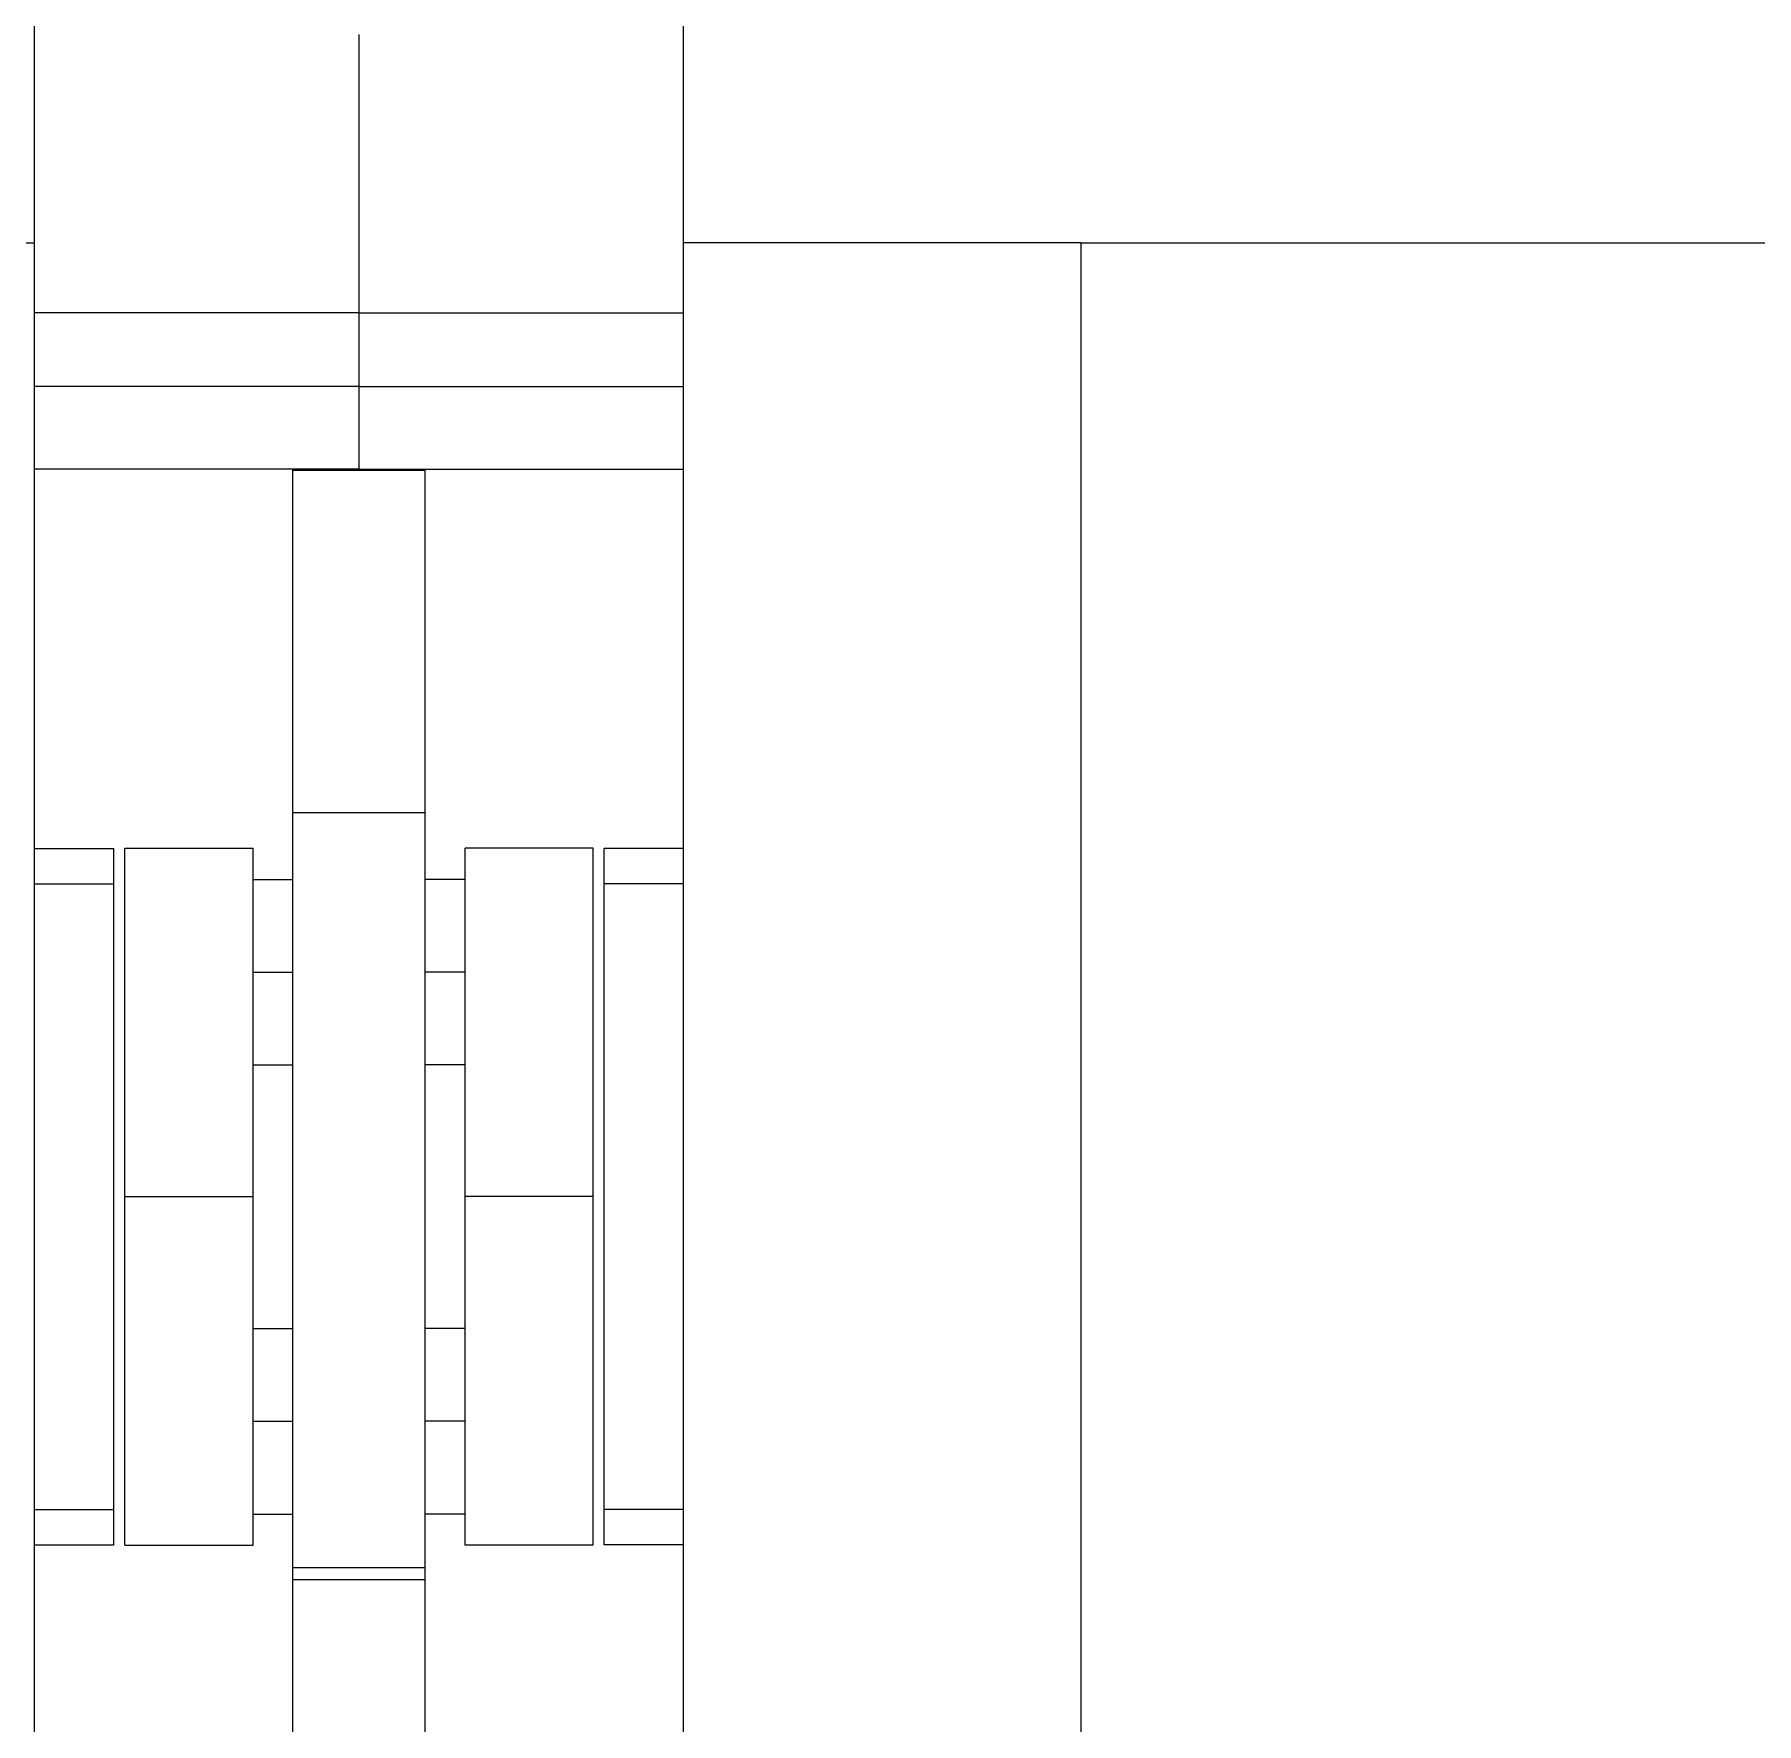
# Model space of a CAD drawing. Header units: millimetres. Extents: x -46169 to 237885, y -84465 to 18123.
# Drawn here: x 229165.9 to 229295.9, y -80615.1 to -80487.6 of the extents above; entities that cross this region are included whole.
import ezdxf

# ---------------------------------------------------------------- set-up
doc = ezdxf.new("R2010")
doc.units = ezdxf.units.MM
doc.header["$MEASUREMENT"] = 0
doc.linetypes.add('Wipeout_Contour', pattern=[1000, 0, -1000])
doc.layers.add('New_A-20-M_Floor_Slab', color=7, linetype='Continuous')
doc.layers.add('New_A-35-M_FFE_Fixed', color=7, linetype='Continuous')
doc.layers.add('New_A-35-M_FFE_Fixed_Pen_No__1', color=7, linetype='Continuous', lineweight=13)

# ---------------------------------------------------------------- blocks, each defined once
blk = doc.blocks.new('Section Elem_269_4', base_point=(208268.76, -84332.61))
at = {"color": 254, "linetype": 'Wipeout_Contour', "lineweight": 0, "ltscale": 3886846.06608522}
blk.add_wipeout([(229171.94, -80601.62), (229165.94, -80601.62), (229165.94, -80615.11), (229185.44, -80615.11), (229185.44, -80599.29), (229182.44, -80599.29), (229182.44, -80601.65), (229172.75, -80601.65), (229172.75, -80549.01), (229182.44, -80549.01), (229182.44, -80551.38), (229185.44, -80551.38), (229185.44, -80520.4), (229165.94, -80520.4), (229165.94, -80549.04), (229171.94, -80549.04)], dxfattribs=at).dxf.layer = 'New_A-20-M_Floor_Slab'
at = {"color": 254, "linetype": 'Wipeout_Contour', "lineweight": 0, "ltscale": 3887266.958181473}
blk.add_wipeout([(229195.44, -80551.38), (229198.44, -80551.38), (229198.44, -80549.01), (229208.12, -80549.01), (229208.12, -80601.65), (229198.44, -80601.65), (229198.44, -80599.29), (229195.44, -80599.29), (229195.44, -80615.11), (229214.94, -80615.11), (229214.94, -80601.62), (229208.94, -80601.62), (229208.94, -80549.04), (229214.94, -80549.04), (229214.94, -80520.4), (229195.44, -80520.4)], dxfattribs=at).dxf.layer = 'New_A-20-M_Floor_Slab'
at = {"color": 254, "linetype": 'Wipeout_Contour', "lineweight": 0, "ltscale": 971742.026174}
blk.add_wipeout([(229182.44, -80585.29), (229185.44, -80585.29), (229185.44, -80565.38), (229182.44, -80565.38)], dxfattribs=at).dxf.layer = 'New_A-20-M_Floor_Slab'
at = {"color": 254, "linetype": 'Wipeout_Contour', "lineweight": 0, "ltscale": 971791.082559}
blk.add_wipeout([(229195.44, -80585.29), (229198.44, -80585.29), (229198.44, -80565.38), (229195.44, -80565.38)], dxfattribs=at).dxf.layer = 'New_A-20-M_Floor_Slab'
blk = doc.blocks.new('Section Elem_276_4', base_point=(208268.76, -84332.61))
at = {"color": 254, "linetype": 'Wipeout_Contour', "lineweight": 0, "ltscale": 1214617.013676394}
blk.add_wipeout([(229190.44, -80520.4), (229185.44, -80520.4), (229185.44, -80520.48), (229195.44, -80520.48), (229195.44, -80520.4)], dxfattribs=at).dxf.layer = 'New_A-35-M_FFE_Fixed'
at = {"color": 254, "linetype": 'Wipeout_Contour', "lineweight": 0, "ltscale": 971720.401064}
blk.add_wipeout([(229195.44, -80542.11), (229195.44, -80538.96), (229185.44, -80538.96), (229185.44, -80542.11)], dxfattribs=at).dxf.layer = 'New_A-35-M_FFE_Fixed'
at = {"color": 254, "linetype": 'Wipeout_Contour', "lineweight": 0, "ltscale": 971729.465035}
blk.add_wipeout([(229185.44, -80546.55), (229185.44, -80548.19), (229195.44, -80548.19), (229195.44, -80546.55)], dxfattribs=at).dxf.layer = 'New_A-35-M_FFE_Fixed'
at = {"color": 254, "linetype": 'Wipeout_Contour', "lineweight": 0, "ltscale": 971650.890305}
blk.add_wipeout([(229165.94, -80549.56), (229171.94, -80549.56), (229171.94, -80549.04), (229165.94, -80549.04)], dxfattribs=at).dxf.layer = 'New_A-35-M_FFE_Fixed'
at = {"color": 254, "linetype": 'Wipeout_Contour', "lineweight": 0, "ltscale": 971711.960906}
blk.add_wipeout([(229182.44, -80553.43), (229185.44, -80553.43), (229185.44, -80551.91), (229182.44, -80551.91)], dxfattribs=at).dxf.layer = 'New_A-35-M_FFE_Fixed'
at = {"color": 254, "linetype": 'Wipeout_Contour', "lineweight": 0, "ltscale": 971717.756015}
blk.add_wipeout([(229182.44, -80555.7), (229182.44, -80558.38), (229185.44, -80558.38), (229185.44, -80555.7)], dxfattribs=at).dxf.layer = 'New_A-35-M_FFE_Fixed'
at = {"color": 254, "linetype": 'Wipeout_Contour', "lineweight": 0, "ltscale": 971727.104818}
blk.add_wipeout([(229182.44, -80563.33), (229182.44, -80564.84), (229185.44, -80564.84), (229185.44, -80563.33)], dxfattribs=at).dxf.layer = 'New_A-35-M_FFE_Fixed'
at = {"color": 254, "linetype": 'Wipeout_Contour', "lineweight": 0, "ltscale": 971759.461461}
blk.add_wipeout([(229182.44, -80589.61), (229185.44, -80589.61), (229185.44, -80587.34), (229182.44, -80587.34)], dxfattribs=at).dxf.layer = 'New_A-35-M_FFE_Fixed'
at = {"color": 254, "linetype": 'Wipeout_Contour', "lineweight": 0, "ltscale": 971769.584092}
blk.add_wipeout([(229182.44, -80594.97), (229182.44, -80597.24), (229185.44, -80597.24), (229185.44, -80594.97)], dxfattribs=at).dxf.layer = 'New_A-35-M_FFE_Fixed'
at = {"color": 254, "linetype": 'Wipeout_Contour', "lineweight": 0, "ltscale": 971719.964067}
blk.add_wipeout([(229171.94, -80601.11), (229165.94, -80601.11), (229165.94, -80601.62), (229171.94, -80601.62)], dxfattribs=at).dxf.layer = 'New_A-35-M_FFE_Fixed'
at = {"color": 254, "linetype": 'Wipeout_Contour', "lineweight": 0, "ltscale": 971804.298112}
blk.add_wipeout([(229195.44, -80604.23), (229195.44, -80603.32), (229185.44, -80603.32), (229185.44, -80604.23)], dxfattribs=at).dxf.layer = 'New_A-35-M_FFE_Fixed'
at = {"color": 254, "linetype": 'Wipeout_Contour', "lineweight": 0, "ltscale": 971809.489205}
blk.add_wipeout([(229185.44, -80607.43), (229185.44, -80607.94), (229195.44, -80607.94), (229195.44, -80607.43)], dxfattribs=at).dxf.layer = 'New_A-35-M_FFE_Fixed'
at = {"color": 254, "linetype": 'Wipeout_Contour', "lineweight": 0, "ltscale": 971818.248761}
blk.add_wipeout([(229185.44, -80614.96), (229195.44, -80614.96), (229195.44, -80613.61), (229185.44, -80613.61)], dxfattribs=at).dxf.layer = 'New_A-35-M_FFE_Fixed'
at = {"color": 254, "linetype": 'Wipeout_Contour', "lineweight": 0, "ltscale": 971723.678676}
blk.add_wipeout([(229195.44, -80543.91), (229195.44, -80542.11), (229185.44, -80542.11), (229185.44, -80543.91)], dxfattribs=at).dxf.layer = 'New_A-35-M_FFE_Fixed'
at = {"color": 254, "linetype": 'Wipeout_Contour', "lineweight": 0, "ltscale": 971710.60122}
blk.add_wipeout([(229182.44, -80551.91), (229185.44, -80551.91), (229185.44, -80551.38), (229182.44, -80551.38)], dxfattribs=at).dxf.layer = 'New_A-35-M_FFE_Fixed'
at = {"color": 254, "linetype": 'Wipeout_Contour', "lineweight": 0, "ltscale": 1214643.535145881}
blk.add_wipeout([(229182.44, -80555.7), (229185.44, -80555.7), (229185.44, -80553.51), (229185.44, -80553.43), (229182.44, -80553.43)], dxfattribs=at).dxf.layer = 'New_A-35-M_FFE_Fixed'
at = {"color": 254, "linetype": 'Wipeout_Contour', "lineweight": 0, "ltscale": 1214656.418162708}
blk.add_wipeout([(229182.44, -80563.33), (229185.44, -80563.33), (229185.44, -80561.63), (229185.44, -80561.05), (229182.44, -80561.05)], dxfattribs=at).dxf.layer = 'New_A-35-M_FFE_Fixed'
at = {"color": 254, "linetype": 'Wipeout_Contour', "lineweight": 0, "ltscale": 971728.464681}
blk.add_wipeout([(229182.44, -80564.84), (229182.44, -80565.38), (229185.44, -80565.38), (229185.44, -80564.84)], dxfattribs=at).dxf.layer = 'New_A-35-M_FFE_Fixed'
at = {"color": 254, "linetype": 'Wipeout_Contour', "lineweight": 0, "ltscale": 971756.948108}
blk.add_wipeout([(229182.44, -80587.34), (229185.44, -80587.34), (229185.44, -80585.82), (229182.44, -80585.82)], dxfattribs=at).dxf.layer = 'New_A-35-M_FFE_Fixed'
at = {"color": 254, "linetype": 'Wipeout_Contour', "lineweight": 0, "ltscale": 1214708.248533835}
blk.add_wipeout([(229182.44, -80594.97), (229185.44, -80594.97), (229185.44, -80592.38), (229185.44, -80592.29), (229182.44, -80592.29)], dxfattribs=at).dxf.layer = 'New_A-35-M_FFE_Fixed'
at = {"color": 254, "linetype": 'Wipeout_Contour', "lineweight": 0, "ltscale": 971772.097697}
blk.add_wipeout([(229185.44, -80597.24), (229182.44, -80597.24), (229182.44, -80598.75), (229185.44, -80598.75)], dxfattribs=at).dxf.layer = 'New_A-35-M_FFE_Fixed'
at = {"color": 254, "linetype": 'Wipeout_Contour', "lineweight": 0, "ltscale": 971718.189626}
blk.add_wipeout([(229171.94, -80598.94), (229165.94, -80598.94), (229165.94, -80601.11), (229171.94, -80601.11)], dxfattribs=at).dxf.layer = 'New_A-35-M_FFE_Fixed'
at = {"color": 254, "linetype": 'Wipeout_Contour', "lineweight": 0, "ltscale": 971805.635211}
blk.add_wipeout([(229185.44, -80604.23), (229185.44, -80605.34), (229195.44, -80605.34), (229195.44, -80604.23)], dxfattribs=at).dxf.layer = 'New_A-35-M_FFE_Fixed'
at = {"color": 254, "linetype": 'Wipeout_Contour', "lineweight": 0, "ltscale": 971815.728621}
blk.add_wipeout([(229195.44, -80611.52), (229185.44, -80611.52), (229185.44, -80613.26), (229195.44, -80613.26)], dxfattribs=at).dxf.layer = 'New_A-35-M_FFE_Fixed'
at = {"layer": 'New_A-35-M_FFE_Fixed_Pen_No__1', "linetype": 'Continuous'}
blk.add_line((229171.94, -80601.62), (229171.94, -80601.11), dxfattribs=at)
at = {"color": 254, "linetype": 'Wipeout_Contour', "lineweight": 0, "ltscale": 971726.507658}
blk.add_wipeout([(229195.44, -80545.85), (229195.44, -80544.43), (229185.44, -80544.43), (229185.44, -80545.85)], dxfattribs=at).dxf.layer = 'New_A-35-M_FFE_Fixed'
at = {"color": 254, "linetype": 'Wipeout_Contour', "lineweight": 0, "ltscale": 971685.426365}
blk.add_wipeout([(229171.94, -80598.94), (229171.94, -80551.72), (229165.94, -80551.72), (229165.94, -80598.94)], dxfattribs=at).dxf.layer = 'New_A-35-M_FFE_Fixed'
at = {"color": 254, "linetype": 'Wipeout_Contour', "lineweight": 0, "ltscale": 1214652.100781763}
blk.add_wipeout([(229182.44, -80561.05), (229185.44, -80561.05), (229185.44, -80558.66), (229185.44, -80558.38), (229182.44, -80558.38)], dxfattribs=at).dxf.layer = 'New_A-35-M_FFE_Fixed'
at = {"color": 254, "linetype": 'Wipeout_Contour', "lineweight": 0, "ltscale": 971755.587912}
blk.add_wipeout([(229182.44, -80585.29), (229182.44, -80585.82), (229185.44, -80585.82), (229185.44, -80585.29)], dxfattribs=at).dxf.layer = 'New_A-35-M_FFE_Fixed'
at = {"color": 254, "linetype": 'Wipeout_Contour', "lineweight": 0, "ltscale": 1214704.577851842}
blk.add_wipeout([(229185.44, -80589.61), (229182.44, -80589.61), (229182.44, -80592.29), (229185.44, -80592.29), (229185.44, -80591.39)], dxfattribs=at).dxf.layer = 'New_A-35-M_FFE_Fixed'
at = {"color": 254, "linetype": 'Wipeout_Contour', "lineweight": 0, "ltscale": 971773.45807}
blk.add_wipeout([(229185.44, -80598.75), (229182.44, -80598.75), (229182.44, -80599.29), (229185.44, -80599.29)], dxfattribs=at).dxf.layer = 'New_A-35-M_FFE_Fixed'
at = {"layer": 'New_A-35-M_FFE_Fixed_Pen_No__1', "linetype": 'Continuous'}
blk.add_line((229171.94, -80601.11), (229171.94, -80598.94), dxfattribs=at)
at = {"color": 254, "linetype": 'Wipeout_Contour', "lineweight": 0, "ltscale": 971652.66377}
blk.add_wipeout([(229165.94, -80551.72), (229171.94, -80551.72), (229171.94, -80549.56), (229165.94, -80549.56)], dxfattribs=at).dxf.layer = 'New_A-35-M_FFE_Fixed'
at = {"color": 254, "linetype": 'Wipeout_Contour', "lineweight": 0, "ltscale": 971741.028369}
blk.add_wipeout([(229195.44, -80558.66), (229195.44, -80553.51), (229185.44, -80553.51), (229185.44, -80558.66)], dxfattribs=at).dxf.layer = 'New_A-35-M_FFE_Fixed'
at = {"color": 254, "linetype": 'Wipeout_Contour', "lineweight": 0, "ltscale": 971737.117191}
blk.add_wipeout([(229172.75, -80585.4), (229172.75, -80593.94), (229182.44, -80593.94), (229182.44, -80585.4)], dxfattribs=at).dxf.layer = 'New_A-35-M_FFE_Fixed'
at = {"color": 254, "linetype": 'Wipeout_Contour', "lineweight": 0, "ltscale": 971792.820158}
blk.add_wipeout([(229185.44, -80591.39), (229185.44, -80598.86), (229195.44, -80598.86), (229195.44, -80591.39)], dxfattribs=at).dxf.layer = 'New_A-35-M_FFE_Fixed'
at = {"layer": 'New_A-35-M_FFE_Fixed_Pen_No__1', "linetype": 'Continuous'}
for p, q in [((229171.94, -80549.56), (229171.94, -80549.04)), ((229171.94, -80551.72), (229171.94, -80549.56)), ((229171.94, -80598.94), (229171.94, -80551.72)), ((229182.44, -80592.29), (229185.44, -80592.29))]:
    blk.add_line(p, q, dxfattribs=at)
at = {"color": 254, "linetype": 'Wipeout_Contour', "lineweight": 0, "ltscale": 971617.537021}
blk.add_wipeout([(229165.94, -80503.33), (229135.94, -80503.33), (229135.94, -80647.33), (229165.94, -80647.33)], dxfattribs=at).dxf.layer = 'New_A-35-M_FFE_Fixed'
at = {"color": 254, "linetype": 'Wipeout_Contour', "lineweight": 0, "ltscale": 971734.080815}
blk.add_wipeout([(229195.44, -80553.51), (229195.44, -80548.19), (229185.44, -80548.19), (229185.44, -80553.51)], dxfattribs=at).dxf.layer = 'New_A-35-M_FFE_Fixed'
at = {"color": 254, "linetype": 'Wipeout_Contour', "lineweight": 0, "ltscale": 971724.770185}
blk.add_wipeout([(229182.44, -80575.33), (229172.75, -80575.33), (229172.75, -80585.4), (229182.44, -80585.4)], dxfattribs=at).dxf.layer = 'New_A-35-M_FFE_Fixed'
at = {"color": 254, "linetype": 'Wipeout_Contour', "lineweight": 0, "ltscale": 971781.544824}
blk.add_wipeout([(229185.44, -80591.39), (229195.44, -80591.39), (229195.44, -80581.87), (229185.44, -80581.87)], dxfattribs=at).dxf.layer = 'New_A-35-M_FFE_Fixed'
at = {"color": 254, "linetype": 'Wipeout_Contour', "lineweight": 0, "ltscale": 971746.568001}
blk.add_wipeout([(229182.44, -80599.65), (229182.44, -80593.94), (229172.75, -80593.94), (229172.75, -80599.65)], dxfattribs=at).dxf.layer = 'New_A-35-M_FFE_Fixed'
at = {"color": 254, "linetype": 'Wipeout_Contour', "lineweight": 0, "ltscale": 971800.735319}
blk.add_wipeout([(229185.44, -80598.86), (229185.44, -80603.32), (229195.44, -80603.32), (229195.44, -80598.86)], dxfattribs=at).dxf.layer = 'New_A-35-M_FFE_Fixed'
at = {"layer": 'New_A-35-M_FFE_Fixed_Pen_No__1', "linetype": 'Continuous'}
for p, q in [((229165.94, -80549.04), (229171.94, -80549.04)), ((229165.94, -80551.72), (229171.94, -80551.72)), ((229172.75, -80593.94), (229172.75, -80585.4)), ((229182.44, -80585.29), (229185.44, -80585.29)), ((229182.44, -80593.94), (229182.44, -80585.4)), ((229165.94, -80598.94), (229171.94, -80598.94)), ((229165.94, -80601.62), (229171.94, -80601.62))]:
    blk.add_line(p, q, dxfattribs=at)
at = {"color": 254, "linetype": 'Wipeout_Contour', "lineweight": 0, "ltscale": 970529.691752}
blk.add_wipeout([(228664.94, -80346.96), (228664.94, -80503.33), (229165.94, -80503.33), (229165.94, -80346.96)], dxfattribs=at).dxf.layer = 'New_A-35-M_FFE_Fixed'
at = {"color": 254, "linetype": 'Wipeout_Contour', "lineweight": 0, "ltscale": 971635.000561}
blk.add_wipeout([(229165.94, -80511.45), (229190.44, -80511.45), (229190.44, -80510.54), (229165.94, -80510.54)], dxfattribs=at).dxf.layer = 'New_A-35-M_FFE_Fixed'
at = {"color": 254, "linetype": 'Wipeout_Contour', "lineweight": 0, "ltscale": 971643.347623}
blk.add_wipeout([(229165.94, -80514.18), (229165.94, -80520.4), (229190.44, -80520.4), (229190.44, -80514.18)], dxfattribs=at).dxf.layer = 'New_A-35-M_FFE_Fixed'
at = {"color": 254, "linetype": 'Wipeout_Contour', "lineweight": 0, "ltscale": 971711.407255}
blk.add_wipeout([(229182.44, -80575.33), (229182.44, -80565.26), (229172.75, -80565.26), (229172.75, -80575.33)], dxfattribs=at).dxf.layer = 'New_A-35-M_FFE_Fixed'
at = {"color": 254, "linetype": 'Wipeout_Contour', "lineweight": 0, "ltscale": 971768.352617}
blk.add_wipeout([(229195.44, -80581.87), (229195.44, -80571.51), (229185.44, -80571.51), (229185.44, -80581.87)], dxfattribs=at).dxf.layer = 'New_A-35-M_FFE_Fixed'
at = {"color": 254, "linetype": 'Wipeout_Contour', "lineweight": 0, "ltscale": 971751.683039}
blk.add_wipeout([(229172.75, -80599.65), (229172.75, -80601.65), (229182.44, -80601.65), (229182.44, -80599.65)], dxfattribs=at).dxf.layer = 'New_A-35-M_FFE_Fixed'
at = {"layer": 'New_A-35-M_FFE_Fixed_Pen_No__1', "linetype": 'Continuous'}
for p, q in [((229190.44, -80520.4), (229165.94, -80520.4)), ((229172.75, -80575.33), (229182.44, -80575.33)), ((229172.75, -80585.4), (229172.75, -80575.33)), ((229182.44, -80585.4), (229182.44, -80575.33)), ((229172.75, -80599.65), (229172.75, -80593.94)), ((229182.44, -80599.65), (229182.44, -80593.94)), ((229172.75, -80601.65), (229172.75, -80599.65)), ((229182.44, -80599.29), (229185.44, -80599.29)), ((229182.44, -80601.65), (229182.44, -80599.65)), ((229172.75, -80601.65), (229182.44, -80601.65))]:
    blk.add_line(p, q, dxfattribs=at)
at = {"color": 254, "linetype": 'Wipeout_Contour', "lineweight": 0, "ltscale": 971608.633104}
blk.add_wipeout([(229165.94, -80494.61), (229190.44, -80494.61), (229190.44, -80487.59), (229165.94, -80487.59)], dxfattribs=at).dxf.layer = 'New_A-35-M_FFE_Fixed'
at = {"color": 254, "linetype": 'Wipeout_Contour', "lineweight": 0, "ltscale": 971639.072431}
blk.add_wipeout([(229190.44, -80513.95), (229165.94, -80513.95), (229165.94, -80514.18), (229190.44, -80514.18)], dxfattribs=at).dxf.layer = 'New_A-35-M_FFE_Fixed'
at = {"color": 254, "linetype": 'Wipeout_Contour', "lineweight": 0, "ltscale": 971699.062785}
blk.add_wipeout([(229172.75, -80556.72), (229172.75, -80565.26), (229182.44, -80565.26), (229182.44, -80556.72)], dxfattribs=at).dxf.layer = 'New_A-35-M_FFE_Fixed'
at = {"color": 254, "linetype": 'Wipeout_Contour', "lineweight": 0, "ltscale": 971754.931733}
blk.add_wipeout([(229185.44, -80571.51), (229195.44, -80571.51), (229195.44, -80561.63), (229185.44, -80561.63)], dxfattribs=at).dxf.layer = 'New_A-35-M_FFE_Fixed'
at = {"layer": 'New_A-35-M_FFE_Fixed_Pen_No__1', "linetype": 'Continuous'}
for p, q in [((229182.44, -80558.38), (229185.44, -80558.38)), ((229172.75, -80575.33), (229172.75, -80565.26)), ((229182.44, -80575.33), (229182.44, -80565.26)), ((229182.44, -80565.38), (229185.44, -80565.38))]:
    blk.add_line(p, q, dxfattribs=at)
at = {"color": 254, "linetype": 'Wipeout_Contour', "lineweight": 0, "ltscale": 971617.934522}
blk.add_wipeout([(229165.94, -80501.63), (229190.44, -80501.63), (229190.44, -80494.61), (229165.94, -80494.61)], dxfattribs=at).dxf.layer = 'New_A-35-M_FFE_Fixed'
at = {"color": 254, "linetype": 'Wipeout_Contour', "lineweight": 0, "ltscale": 971638.00933}
blk.add_wipeout([(229165.94, -80513.55), (229190.44, -80513.55), (229190.44, -80512.98), (229165.94, -80512.98)], dxfattribs=at).dxf.layer = 'New_A-35-M_FFE_Fixed'
at = {"color": 254, "linetype": 'Wipeout_Contour', "lineweight": 0, "ltscale": 971689.615559}
blk.add_wipeout([(229182.44, -80556.72), (229182.44, -80551.02), (229172.75, -80551.02), (229172.75, -80556.72)], dxfattribs=at).dxf.layer = 'New_A-35-M_FFE_Fixed'
at = {"layer": 'New_A-35-M_FFE_Fixed_Pen_No__1', "linetype": 'Continuous'}
for p, q in [((229172.75, -80565.26), (229172.75, -80556.72)), ((229182.44, -80565.26), (229182.44, -80556.72))]:
    blk.add_line(p, q, dxfattribs=at)
at = {"color": 254, "linetype": 'Wipeout_Contour', "lineweight": 0, "ltscale": 1214522.253272135}
blk.add_wipeout([(229190.44, -80501.63), (229165.94, -80501.63), (229165.94, -80503.33), (229165.94, -80508.61), (229190.44, -80508.61)], dxfattribs=at).dxf.layer = 'New_A-35-M_FFE_Fixed'
at = {"color": 254, "linetype": 'Wipeout_Contour', "lineweight": 0, "ltscale": 971637.163343}
blk.add_wipeout([(229190.44, -80512.27), (229165.94, -80512.27), (229165.94, -80512.98), (229190.44, -80512.98)], dxfattribs=at).dxf.layer = 'New_A-35-M_FFE_Fixed'
at = {"color": 254, "linetype": 'Wipeout_Contour', "lineweight": 0, "ltscale": 971684.503052}
blk.add_wipeout([(229172.75, -80551.02), (229182.44, -80551.02), (229182.44, -80549.01), (229172.75, -80549.01)], dxfattribs=at).dxf.layer = 'New_A-35-M_FFE_Fixed'
at = {"layer": 'New_A-35-M_FFE_Fixed_Pen_No__1', "linetype": 'Continuous'}
for p, q in [((229165.94, -80503.33), (229165.94, -80346.96)), ((229135.94, -80503.33), (229165.94, -80503.33)), ((229172.75, -80551.02), (229172.75, -80549.01)), ((229172.75, -80549.01), (229182.44, -80549.01)), ((229182.44, -80551.02), (229182.44, -80549.01)), ((229172.75, -80556.72), (229172.75, -80551.02)), ((229182.44, -80556.72), (229182.44, -80551.02)), ((229182.44, -80551.38), (229185.44, -80551.38))]:
    blk.add_line(p, q, dxfattribs=at)
at = {"color": 254, "linetype": 'Wipeout_Contour', "lineweight": 0, "ltscale": 971632.488165}
blk.add_wipeout([(229190.44, -80508.61), (229165.94, -80508.61), (229165.94, -80509.58), (229190.44, -80509.58)], dxfattribs=at).dxf.layer = 'New_A-35-M_FFE_Fixed'
at = {"color": 254, "linetype": 'Wipeout_Contour', "lineweight": 0, "ltscale": 971636.147671}
blk.add_wipeout([(229190.44, -80511.45), (229165.94, -80511.45), (229165.94, -80512.27), (229190.44, -80512.27)], dxfattribs=at).dxf.layer = 'New_A-35-M_FFE_Fixed'
at = {"color": 254, "linetype": 'Wipeout_Contour', "lineweight": 0, "ltscale": 971638.653819}
blk.add_wipeout([(229190.44, -80513.55), (229165.94, -80513.55), (229165.94, -80513.95), (229190.44, -80513.95)], dxfattribs=at).dxf.layer = 'New_A-35-M_FFE_Fixed'
at = {"layer": 'New_A-35-M_FFE_Fixed_Pen_No__1', "linetype": 'Continuous'}
for p, q in [((229190.44, -80508.61), (229165.94, -80508.61)), ((229190.44, -80514.18), (229165.94, -80514.18))]:
    blk.add_line(p, q, dxfattribs=at)
at = {"color": 254, "linetype": 'Wipeout_Contour', "lineweight": 0, "ltscale": 971633.76524}
blk.add_wipeout([(229190.44, -80509.58), (229165.94, -80509.58), (229165.94, -80510.54), (229190.44, -80510.54)], dxfattribs=at).dxf.layer = 'New_A-35-M_FFE_Fixed'
at = {"layer": 'New_A-35-M_FFE_Fixed_Pen_No__1', "linetype": 'Continuous'}
blk.add_line((229165.94, -80647.33), (229165.94, -80503.33), dxfattribs=at)
blk = doc.blocks.new('Section Elem_277_4', base_point=(208268.76, -84332.61))
at = {"layer": 'New_A-35-M_FFE_Fixed_Pen_No__1', "linetype": 'Continuous'}
for p, q in [((229185.44, -80553.51), (229185.44, -80548.19)), ((229185.44, -80581.87), (229185.44, -80571.51)), ((229195.44, -80581.87), (229195.44, -80571.51)), ((229185.44, -80591.39), (229185.44, -80581.87)), ((229185.44, -80598.86), (229185.44, -80591.39)), ((229185.44, -80603.32), (229185.44, -80598.86)), ((229185.44, -80604.23), (229185.44, -80603.32)), ((229185.44, -80603.32), (229195.44, -80603.32)), ((229195.44, -80604.23), (229195.44, -80603.32)), ((229185.44, -80604.23), (229195.44, -80604.23))]:
    blk.add_line(p, q, dxfattribs=at)
at = {"color": 254, "linetype": 'Wipeout_Contour', "lineweight": 0, "ltscale": 971697.268705}
blk.add_wipeout([(229185.44, -80525.7), (229195.44, -80525.7), (229195.44, -80520.48), (229185.44, -80520.48)], dxfattribs=at).dxf.layer = 'New_A-35-M_FFE_Fixed'
at = {"color": 254, "linetype": 'Wipeout_Contour', "lineweight": 0, "ltscale": 971715.750972}
blk.add_wipeout([(229185.44, -80538.96), (229195.44, -80538.96), (229195.44, -80535.1), (229185.44, -80535.1)], dxfattribs=at).dxf.layer = 'New_A-35-M_FFE_Fixed'
at = {"color": 254, "linetype": 'Wipeout_Contour', "lineweight": 0, "ltscale": 971725.217388}
blk.add_wipeout([(229185.44, -80544.43), (229195.44, -80544.43), (229195.44, -80543.91), (229185.44, -80543.91)], dxfattribs=at).dxf.layer = 'New_A-35-M_FFE_Fixed'
at = {"color": 254, "linetype": 'Wipeout_Contour', "lineweight": 0, "ltscale": 971727.768827}
blk.add_wipeout([(229185.44, -80546.33), (229195.44, -80546.33), (229195.44, -80545.85), (229185.44, -80545.85)], dxfattribs=at).dxf.layer = 'New_A-35-M_FFE_Fixed'
at = {"color": 254, "linetype": 'Wipeout_Contour', "lineweight": 0, "ltscale": 971813.160128}
blk.add_wipeout([(229208.94, -80549.04), (229208.94, -80549.56), (229214.94, -80549.56), (229214.94, -80549.04)], dxfattribs=at).dxf.layer = 'New_A-35-M_FFE_Fixed'
at = {"color": 254, "linetype": 'Wipeout_Contour', "lineweight": 0, "ltscale": 971761.019073}
blk.add_wipeout([(229195.44, -80553.43), (229198.44, -80553.43), (229198.44, -80551.91), (229195.44, -80551.91)], dxfattribs=at).dxf.layer = 'New_A-35-M_FFE_Fixed'
at = {"color": 254, "linetype": 'Wipeout_Contour', "lineweight": 0, "ltscale": 1214709.316974966}
blk.add_wipeout([(229195.44, -80555.7), (229195.44, -80558.38), (229198.44, -80558.38), (229198.44, -80556.72), (229198.44, -80555.7)], dxfattribs=at).dxf.layer = 'New_A-35-M_FFE_Fixed'
at = {"color": 254, "linetype": 'Wipeout_Contour', "lineweight": 0, "ltscale": 1214720.872793289}
blk.add_wipeout([(229195.44, -80563.33), (229195.44, -80564.84), (229198.44, -80564.84), (229198.44, -80563.59), (229198.44, -80563.33)], dxfattribs=at).dxf.layer = 'New_A-35-M_FFE_Fixed'
at = {"color": 254, "linetype": 'Wipeout_Contour', "lineweight": 0, "ltscale": 971808.51723}
blk.add_wipeout([(229198.44, -80587.34), (229195.44, -80587.34), (229195.44, -80589.61), (229198.44, -80589.61)], dxfattribs=at).dxf.layer = 'New_A-35-M_FFE_Fixed'
at = {"color": 254, "linetype": 'Wipeout_Contour', "lineweight": 0, "ltscale": 971818.63935}
blk.add_wipeout([(229198.44, -80594.97), (229195.44, -80594.97), (229195.44, -80597.24), (229198.44, -80597.24)], dxfattribs=at).dxf.layer = 'New_A-35-M_FFE_Fixed'
at = {"color": 254, "linetype": 'Wipeout_Contour', "lineweight": 0, "ltscale": 971882.222357}
blk.add_wipeout([(229214.94, -80601.11), (229208.94, -80601.11), (229208.94, -80601.62), (229214.94, -80601.62)], dxfattribs=at).dxf.layer = 'New_A-35-M_FFE_Fixed'
at = {"color": 254, "linetype": 'Wipeout_Contour', "lineweight": 0, "ltscale": 971808.268768}
blk.add_wipeout([(229185.44, -80606.1), (229185.44, -80607.43), (229195.44, -80607.43), (229195.44, -80606.1)], dxfattribs=at).dxf.layer = 'New_A-35-M_FFE_Fixed'
at = {"color": 254, "linetype": 'Wipeout_Contour', "lineweight": 0, "ltscale": 971813.398786}
blk.add_wipeout([(229185.44, -80611.52), (229195.44, -80611.52), (229195.44, -80609.75), (229185.44, -80609.75)], dxfattribs=at).dxf.layer = 'New_A-35-M_FFE_Fixed'
at = {"color": 254, "linetype": 'Wipeout_Contour', "lineweight": 0, "ltscale": 971817.117001}
blk.add_wipeout([(229195.44, -80613.61), (229195.44, -80613.26), (229185.44, -80613.26), (229185.44, -80613.61)], dxfattribs=at).dxf.layer = 'New_A-35-M_FFE_Fixed'
at = {"color": 254, "linetype": 'Wipeout_Contour', "lineweight": 0, "ltscale": 971820.254432}
blk.add_wipeout([(229185.44, -80616.64), (229195.44, -80616.64), (229195.44, -80614.96), (229185.44, -80614.96)], dxfattribs=at).dxf.layer = 'New_A-35-M_FFE_Fixed'
at = {"layer": 'New_A-35-M_FFE_Fixed_Pen_No__1', "linetype": 'Continuous'}
for p, q in [((229185.44, -80520.48), (229185.44, -80520.4)), ((229185.44, -80542.11), (229185.44, -80538.96)), ((229195.44, -80542.11), (229195.44, -80538.96)), ((229185.44, -80544.43), (229185.44, -80542.11)), ((229195.44, -80544.43), (229195.44, -80542.11)), ((229185.44, -80613.26), (229185.44, -80611.52)), ((229195.44, -80613.26), (229195.44, -80611.52)), ((229185.44, -80614.96), (229185.44, -80613.26)), ((229195.44, -80614.96), (229195.44, -80613.26)), ((229185.44, -80616.64), (229185.44, -80614.96)), ((229195.44, -80616.64), (229195.44, -80614.96))]:
    blk.add_line(p, q, dxfattribs=at)
at = {"color": 254, "linetype": 'Wipeout_Contour', "lineweight": 0, "ltscale": 971710.224113}
blk.add_wipeout([(229185.44, -80535.1), (229195.44, -80535.1), (229195.44, -80530.63), (229185.44, -80530.63)], dxfattribs=at).dxf.layer = 'New_A-35-M_FFE_Fixed'
at = {"color": 254, "linetype": 'Wipeout_Contour', "lineweight": 0, "ltscale": 971728.234568}
blk.add_wipeout([(229195.44, -80546.55), (229195.44, -80546.33), (229185.44, -80546.33), (229185.44, -80546.55)], dxfattribs=at).dxf.layer = 'New_A-35-M_FFE_Fixed'
at = {"color": 254, "linetype": 'Wipeout_Contour', "lineweight": 0, "ltscale": 971759.659455}
blk.add_wipeout([(229195.44, -80551.38), (229195.44, -80551.91), (229198.44, -80551.91), (229198.44, -80551.38)], dxfattribs=at).dxf.layer = 'New_A-35-M_FFE_Fixed'
at = {"color": 254, "linetype": 'Wipeout_Contour', "lineweight": 0, "ltscale": 971763.531357}
blk.add_wipeout([(229195.44, -80555.7), (229198.44, -80555.7), (229198.44, -80553.43), (229195.44, -80553.43)], dxfattribs=at).dxf.layer = 'New_A-35-M_FFE_Fixed'
at = {"color": 254, "linetype": 'Wipeout_Contour', "lineweight": 0, "ltscale": 971773.649603}
blk.add_wipeout([(229195.44, -80561.05), (229195.44, -80563.33), (229198.44, -80563.33), (229198.44, -80561.05)], dxfattribs=at).dxf.layer = 'New_A-35-M_FFE_Fixed'
at = {"color": 254, "linetype": 'Wipeout_Contour', "lineweight": 0, "ltscale": 1214722.989003323}
blk.add_wipeout([(229195.44, -80564.84), (229195.44, -80565.38), (229198.44, -80565.38), (229198.44, -80565.26), (229198.44, -80564.84)], dxfattribs=at).dxf.layer = 'New_A-35-M_FFE_Fixed'
at = {"color": 254, "linetype": 'Wipeout_Contour', "lineweight": 0, "ltscale": 1214758.72179229}
blk.add_wipeout([(229195.44, -80585.82), (229195.44, -80587.34), (229198.44, -80587.34), (229198.44, -80587.08), (229198.44, -80585.82)], dxfattribs=at).dxf.layer = 'New_A-35-M_FFE_Fixed'
at = {"color": 254, "linetype": 'Wipeout_Contour', "lineweight": 0, "ltscale": 1214770.281438011}
blk.add_wipeout([(229198.44, -80592.29), (229195.44, -80592.29), (229195.44, -80594.97), (229198.44, -80594.97), (229198.44, -80593.94)], dxfattribs=at).dxf.layer = 'New_A-35-M_FFE_Fixed'
at = {"color": 254, "linetype": 'Wipeout_Contour', "lineweight": 0, "ltscale": 971821.152828}
blk.add_wipeout([(229195.44, -80598.75), (229198.44, -80598.75), (229198.44, -80597.24), (229195.44, -80597.24)], dxfattribs=at).dxf.layer = 'New_A-35-M_FFE_Fixed'
at = {"color": 254, "linetype": 'Wipeout_Contour', "lineweight": 0, "ltscale": 971880.448213}
blk.add_wipeout([(229208.94, -80598.94), (229208.94, -80601.11), (229214.94, -80601.11), (229214.94, -80598.94)], dxfattribs=at).dxf.layer = 'New_A-35-M_FFE_Fixed'
at = {"color": 254, "linetype": 'Wipeout_Contour', "lineweight": 0, "ltscale": 971806.877297}
blk.add_wipeout([(229185.44, -80606.1), (229195.44, -80606.1), (229195.44, -80605.34), (229185.44, -80605.34)], dxfattribs=at).dxf.layer = 'New_A-35-M_FFE_Fixed'
at = {"color": 254, "linetype": 'Wipeout_Contour', "lineweight": 0, "ltscale": 971811.024854}
blk.add_wipeout([(229195.44, -80609.75), (229195.44, -80607.94), (229185.44, -80607.94), (229185.44, -80609.75)], dxfattribs=at).dxf.layer = 'New_A-35-M_FFE_Fixed'
at = {"layer": 'New_A-35-M_FFE_Fixed_Pen_No__1', "linetype": 'Continuous'}
for p, q in [((229185.44, -80538.96), (229185.44, -80535.1)), ((229195.44, -80538.96), (229195.44, -80535.1)), ((229185.44, -80545.85), (229185.44, -80544.43)), ((229195.44, -80545.85), (229195.44, -80544.43)), ((229185.44, -80546.33), (229185.44, -80545.85)), ((229185.44, -80548.19), (229185.44, -80546.33)), ((229185.44, -80546.33), (229195.44, -80546.33)), ((229195.44, -80546.33), (229195.44, -80545.85)), ((229195.44, -80548.19), (229195.44, -80546.33)), ((229195.44, -80553.51), (229195.44, -80548.19)), ((229208.94, -80601.62), (229208.94, -80601.11)), ((229185.44, -80606.1), (229185.44, -80604.23)), ((229195.44, -80606.1), (229195.44, -80604.23)), ((229185.44, -80607.94), (229185.44, -80606.1)), ((229195.44, -80607.94), (229195.44, -80606.1)), ((229185.44, -80609.75), (229185.44, -80607.94)), ((229195.44, -80609.75), (229195.44, -80607.94)), ((229185.44, -80611.52), (229185.44, -80609.75)), ((229195.44, -80611.52), (229195.44, -80609.75))]:
    blk.add_line(p, q, dxfattribs=at)
at = {"color": 254, "linetype": 'Wipeout_Contour', "lineweight": 0, "ltscale": 971703.996988}
blk.add_wipeout([(229185.44, -80525.7), (229185.44, -80530.63), (229195.44, -80530.63), (229195.44, -80525.7)], dxfattribs=at).dxf.layer = 'New_A-35-M_FFE_Fixed'
at = {"color": 254, "linetype": 'Wipeout_Contour', "lineweight": 0, "ltscale": 971847.690422}
blk.add_wipeout([(229208.94, -80598.94), (229214.94, -80598.94), (229214.94, -80551.72), (229208.94, -80551.72)], dxfattribs=at).dxf.layer = 'New_A-35-M_FFE_Fixed'
at = {"color": 254, "linetype": 'Wipeout_Contour', "lineweight": 0, "ltscale": 971770.366892}
blk.add_wipeout([(229195.44, -80561.05), (229198.44, -80561.05), (229198.44, -80558.38), (229195.44, -80558.38)], dxfattribs=at).dxf.layer = 'New_A-35-M_FFE_Fixed'
at = {"color": 254, "linetype": 'Wipeout_Contour', "lineweight": 0, "ltscale": 971804.643876}
blk.add_wipeout([(229195.44, -80585.29), (229195.44, -80585.82), (229198.44, -80585.82), (229198.44, -80585.29)], dxfattribs=at).dxf.layer = 'New_A-35-M_FFE_Fixed'
at = {"color": 254, "linetype": 'Wipeout_Contour', "lineweight": 0, "ltscale": 971811.800993}
blk.add_wipeout([(229195.44, -80589.61), (229195.44, -80592.29), (229198.44, -80592.29), (229198.44, -80589.61)], dxfattribs=at).dxf.layer = 'New_A-35-M_FFE_Fixed'
at = {"color": 254, "linetype": 'Wipeout_Contour', "lineweight": 0, "ltscale": 971822.513132}
blk.add_wipeout([(229198.44, -80598.75), (229195.44, -80598.75), (229195.44, -80599.29), (229198.44, -80599.29)], dxfattribs=at).dxf.layer = 'New_A-35-M_FFE_Fixed'
at = {"layer": 'New_A-35-M_FFE_Fixed_Pen_No__1', "linetype": 'Continuous'}
for p, q in [((229185.44, -80525.7), (229185.44, -80520.48)), ((229185.44, -80530.63), (229185.44, -80525.7)), ((229195.44, -80530.63), (229195.44, -80525.7)), ((229185.44, -80535.1), (229185.44, -80530.63)), ((229195.44, -80535.1), (229195.44, -80530.63)), ((229195.44, -80591.39), (229195.44, -80581.87)), ((229195.44, -80598.86), (229195.44, -80591.39)), ((229195.44, -80603.32), (229195.44, -80598.86)), ((229208.94, -80601.11), (229208.94, -80598.94))]:
    blk.add_line(p, q, dxfattribs=at)
at = {"color": 254, "linetype": 'Wipeout_Contour', "lineweight": 0, "ltscale": 971814.933297}
blk.add_wipeout([(229208.94, -80549.56), (229208.94, -80551.72), (229214.94, -80551.72), (229214.94, -80549.56)], dxfattribs=at).dxf.layer = 'New_A-35-M_FFE_Fixed'
at = {"color": 254, "linetype": 'Wipeout_Contour', "lineweight": 0, "ltscale": 971746.412996}
blk.add_wipeout([(229185.44, -80561.63), (229195.44, -80561.63), (229195.44, -80558.66), (229185.44, -80558.66)], dxfattribs=at).dxf.layer = 'New_A-35-M_FFE_Fixed'
at = {"color": 254, "linetype": 'Wipeout_Contour', "lineweight": 0, "ltscale": 971834.046608}
blk.add_wipeout([(229208.12, -80585.4), (229198.44, -80585.4), (229198.44, -80593.94), (229208.12, -80593.94)], dxfattribs=at).dxf.layer = 'New_A-35-M_FFE_Fixed'
at = {"layer": 'New_A-35-M_FFE_Fixed_Pen_No__1', "linetype": 'Continuous'}
for p, q in [((229208.94, -80549.56), (229208.94, -80549.04)), ((229208.94, -80551.72), (229208.94, -80549.56)), ((229208.94, -80598.94), (229208.94, -80551.72)), ((229185.44, -80561.63), (229185.44, -80553.51)), ((229195.44, -80561.63), (229195.44, -80553.51)), ((229185.44, -80571.51), (229185.44, -80561.63)), ((229195.44, -80571.51), (229195.44, -80561.63)), ((229198.44, -80592.29), (229195.44, -80592.29))]:
    blk.add_line(p, q, dxfattribs=at)
at = {"color": 254, "linetype": 'Wipeout_Contour', "lineweight": 0, "ltscale": 971915.65025}
blk.add_wipeout([(229214.94, -80503.33), (229214.94, -80647.33), (229244.94, -80647.33), (229244.94, -80503.33)], dxfattribs=at).dxf.layer = 'New_A-35-M_FFE_Fixed'
at = {"color": 254, "linetype": 'Wipeout_Contour', "lineweight": 0, "ltscale": 971821.700834}
blk.add_wipeout([(229198.44, -80575.33), (229198.44, -80585.4), (229208.12, -80585.4), (229208.12, -80575.33)], dxfattribs=at).dxf.layer = 'New_A-35-M_FFE_Fixed'
at = {"color": 254, "linetype": 'Wipeout_Contour', "lineweight": 0, "ltscale": 971843.496476}
blk.add_wipeout([(229198.44, -80599.65), (229208.12, -80599.65), (229208.12, -80593.94), (229198.44, -80593.94)], dxfattribs=at).dxf.layer = 'New_A-35-M_FFE_Fixed'
at = {"layer": 'New_A-35-M_FFE_Fixed_Pen_No__1', "linetype": 'Continuous'}
for p, q in [((229214.94, -80549.04), (229208.94, -80549.04)), ((229214.94, -80551.72), (229208.94, -80551.72)), ((229198.44, -80585.29), (229195.44, -80585.29)), ((229198.44, -80593.94), (229198.44, -80585.4)), ((229208.12, -80593.94), (229208.12, -80585.4)), ((229214.94, -80598.94), (229208.94, -80598.94)), ((229214.94, -80601.62), (229208.94, -80601.62))]:
    blk.add_line(p, q, dxfattribs=at)
at = {"color": 254, "linetype": 'Wipeout_Contour', "lineweight": 0, "ltscale": 1458960.432232969}
blk.add_wipeout([(229715.94, -80346.96), (229214.94, -80346.96), (229214.94, -80503.33), (229244.94, -80503.33), (229685.94, -80503.33), (229715.94, -80503.33)], dxfattribs=at).dxf.layer = 'New_A-35-M_FFE_Fixed'
at = {"color": 254, "linetype": 'Wipeout_Contour', "lineweight": 0, "ltscale": 971727.461358}
blk.add_wipeout([(229190.44, -80511.45), (229214.94, -80511.45), (229214.94, -80510.54), (229190.44, -80510.54)], dxfattribs=at).dxf.layer = 'New_A-35-M_FFE_Fixed'
at = {"color": 254, "linetype": 'Wipeout_Contour', "lineweight": 0, "ltscale": 971735.807626}
blk.add_wipeout([(229190.44, -80514.18), (229190.44, -80520.4), (229214.94, -80520.4), (229214.94, -80514.18)], dxfattribs=at).dxf.layer = 'New_A-35-M_FFE_Fixed'
at = {"color": 254, "linetype": 'Wipeout_Contour', "lineweight": 0, "ltscale": 971808.339237}
blk.add_wipeout([(229198.44, -80575.33), (229208.12, -80575.33), (229208.12, -80565.26), (229198.44, -80565.26)], dxfattribs=at).dxf.layer = 'New_A-35-M_FFE_Fixed'
at = {"color": 254, "linetype": 'Wipeout_Contour', "lineweight": 0, "ltscale": 971848.611004}
blk.add_wipeout([(229198.44, -80599.65), (229198.44, -80601.65), (229208.12, -80601.65), (229208.12, -80599.65)], dxfattribs=at).dxf.layer = 'New_A-35-M_FFE_Fixed'
at = {"layer": 'New_A-35-M_FFE_Fixed_Pen_No__1', "linetype": 'Continuous'}
for p, q in [((229185.44, -80520.48), (229195.44, -80520.48)), ((229190.44, -80520.4), (229214.94, -80520.4)), ((229195.44, -80520.48), (229195.44, -80520.4)), ((229195.44, -80525.7), (229195.44, -80520.48)), ((229208.12, -80575.33), (229198.44, -80575.33)), ((229198.44, -80585.4), (229198.44, -80575.33)), ((229208.12, -80585.4), (229208.12, -80575.33)), ((229198.44, -80599.65), (229198.44, -80593.94)), ((229208.12, -80599.65), (229208.12, -80593.94)), ((229198.44, -80599.29), (229195.44, -80599.29)), ((229198.44, -80601.65), (229198.44, -80599.65)), ((229208.12, -80601.65), (229208.12, -80599.65)), ((229208.12, -80601.65), (229198.44, -80601.65))]:
    blk.add_line(p, q, dxfattribs=at)
at = {"color": 254, "linetype": 'Wipeout_Contour', "lineweight": 0, "ltscale": 971701.096443}
blk.add_wipeout([(229190.44, -80487.59), (229190.44, -80494.61), (229214.94, -80494.61), (229214.94, -80487.59)], dxfattribs=at).dxf.layer = 'New_A-35-M_FFE_Fixed'
at = {"color": 254, "linetype": 'Wipeout_Contour', "lineweight": 0, "ltscale": 972796.484202}
blk.add_wipeout([(229685.94, -80635.33), (229685.94, -80503.33), (229244.94, -80503.33), (229244.94, -80635.33)], dxfattribs=at).dxf.layer = 'New_A-35-M_FFE_Fixed'
at = {"color": 254, "linetype": 'Wipeout_Contour', "lineweight": 0, "ltscale": 971731.532827}
blk.add_wipeout([(229190.44, -80514.18), (229214.94, -80514.18), (229214.94, -80513.95), (229190.44, -80513.95)], dxfattribs=at).dxf.layer = 'New_A-35-M_FFE_Fixed'
at = {"color": 254, "linetype": 'Wipeout_Contour', "lineweight": 0, "ltscale": 971795.995998}
blk.add_wipeout([(229198.44, -80565.26), (229208.12, -80565.26), (229208.12, -80556.72), (229198.44, -80556.72)], dxfattribs=at).dxf.layer = 'New_A-35-M_FFE_Fixed'
at = {"layer": 'New_A-35-M_FFE_Fixed_Pen_No__1', "linetype": 'Continuous'}
for p, q in [((229244.94, -80647.33), (229244.94, -80503.33)), ((229244.94, -80503.33), (229685.94, -80503.33)), ((229198.44, -80558.38), (229195.44, -80558.38)), ((229198.44, -80565.38), (229195.44, -80565.38)), ((229198.44, -80575.33), (229198.44, -80565.26)), ((229208.12, -80575.33), (229208.12, -80565.26))]:
    blk.add_line(p, q, dxfattribs=at)
at = {"color": 254, "linetype": 'Wipeout_Contour', "lineweight": 0, "ltscale": 971710.396939}
blk.add_wipeout([(229190.44, -80494.61), (229190.44, -80501.63), (229214.94, -80501.63), (229214.94, -80494.61)], dxfattribs=at).dxf.layer = 'New_A-35-M_FFE_Fixed'
at = {"color": 254, "linetype": 'Wipeout_Contour', "lineweight": 0, "ltscale": 971730.469868}
blk.add_wipeout([(229190.44, -80513.55), (229214.94, -80513.55), (229214.94, -80512.98), (229190.44, -80512.98)], dxfattribs=at).dxf.layer = 'New_A-35-M_FFE_Fixed'
at = {"color": 254, "linetype": 'Wipeout_Contour', "lineweight": 0, "ltscale": 971786.549714}
blk.add_wipeout([(229198.44, -80556.72), (229208.12, -80556.72), (229208.12, -80551.02), (229198.44, -80551.02)], dxfattribs=at).dxf.layer = 'New_A-35-M_FFE_Fixed'
at = {"layer": 'New_A-35-M_FFE_Fixed_Pen_No__1', "linetype": 'Continuous'}
for p, q in [((229190.44, -80494.61), (229190.44, -80487.59)), ((229198.44, -80565.26), (229198.44, -80556.72)), ((229208.12, -80565.26), (229208.12, -80556.72))]:
    blk.add_line(p, q, dxfattribs=at)
at = {"color": 254, "linetype": 'Wipeout_Contour', "lineweight": 0, "ltscale": 1214660.002278446}
blk.add_wipeout([(229190.44, -80501.63), (229190.44, -80508.61), (229214.94, -80508.61), (229214.94, -80503.33), (229214.94, -80501.63)], dxfattribs=at).dxf.layer = 'New_A-35-M_FFE_Fixed'
at = {"color": 254, "linetype": 'Wipeout_Contour', "lineweight": 0, "ltscale": 971729.623954}
blk.add_wipeout([(229190.44, -80512.98), (229214.94, -80512.98), (229214.94, -80512.27), (229190.44, -80512.27)], dxfattribs=at).dxf.layer = 'New_A-35-M_FFE_Fixed'
at = {"color": 254, "linetype": 'Wipeout_Contour', "lineweight": 0, "ltscale": 971781.437718}
blk.add_wipeout([(229198.44, -80549.01), (229198.44, -80551.02), (229208.12, -80551.02), (229208.12, -80549.01)], dxfattribs=at).dxf.layer = 'New_A-35-M_FFE_Fixed'
at = {"layer": 'New_A-35-M_FFE_Fixed_Pen_No__1', "linetype": 'Continuous'}
for p, q in [((229214.94, -80503.33), (229214.94, -80346.96)), ((229190.44, -80501.63), (229190.44, -80494.61)), ((229244.94, -80503.33), (229214.94, -80503.33)), ((229198.44, -80551.02), (229198.44, -80549.01)), ((229208.12, -80549.01), (229198.44, -80549.01)), ((229208.12, -80551.02), (229208.12, -80549.01)), ((229198.44, -80551.38), (229195.44, -80551.38)), ((229198.44, -80556.72), (229198.44, -80551.02)), ((229208.12, -80556.72), (229208.12, -80551.02))]:
    blk.add_line(p, q, dxfattribs=at)
at = {"color": 254, "linetype": 'Wipeout_Contour', "lineweight": 0, "ltscale": 971724.9492}
blk.add_wipeout([(229190.44, -80508.61), (229190.44, -80509.58), (229214.94, -80509.58), (229214.94, -80508.61)], dxfattribs=at).dxf.layer = 'New_A-35-M_FFE_Fixed'
at = {"color": 254, "linetype": 'Wipeout_Contour', "lineweight": 0, "ltscale": 971728.608366}
blk.add_wipeout([(229190.44, -80512.27), (229214.94, -80512.27), (229214.94, -80511.45), (229190.44, -80511.45)], dxfattribs=at).dxf.layer = 'New_A-35-M_FFE_Fixed'
at = {"color": 254, "linetype": 'Wipeout_Contour', "lineweight": 0, "ltscale": 971731.114249}
blk.add_wipeout([(229190.44, -80513.55), (229190.44, -80513.95), (229214.94, -80513.95), (229214.94, -80513.55)], dxfattribs=at).dxf.layer = 'New_A-35-M_FFE_Fixed'
at = {"layer": 'New_A-35-M_FFE_Fixed_Pen_No__1', "linetype": 'Continuous'}
for p, q in [((229190.44, -80508.61), (229190.44, -80501.63)), ((229190.44, -80508.61), (229214.94, -80508.61)), ((229190.44, -80512.27), (229190.44, -80511.45)), ((229190.44, -80512.98), (229190.44, -80512.27)), ((229190.44, -80513.55), (229190.44, -80512.98)), ((229190.44, -80513.95), (229190.44, -80513.55)), ((229190.44, -80514.18), (229190.44, -80513.95)), ((229190.44, -80520.4), (229190.44, -80514.18)), ((229190.44, -80514.18), (229214.94, -80514.18))]:
    blk.add_line(p, q, dxfattribs=at)
at = {"color": 254, "linetype": 'Wipeout_Contour', "lineweight": 0, "ltscale": 971726.226129}
blk.add_wipeout([(229190.44, -80510.54), (229214.94, -80510.54), (229214.94, -80509.58), (229190.44, -80509.58)], dxfattribs=at).dxf.layer = 'New_A-35-M_FFE_Fixed'
at = {"layer": 'New_A-35-M_FFE_Fixed_Pen_No__1', "linetype": 'Continuous'}
for p, q in [((229214.94, -80647.33), (229214.94, -80503.33)), ((229190.44, -80509.58), (229190.44, -80508.61)), ((229190.44, -80510.54), (229190.44, -80509.58)), ((229190.44, -80511.45), (229190.44, -80510.54))]:
    blk.add_line(p, q, dxfattribs=at)

msp = doc.modelspace()

# ---------------------------------------------------------------- block references
at = {"layer": 'New_A-20-M_Floor_Slab'}
msp.add_blockref('Section Elem_269_4', (208268.76, -84332.61), dxfattribs=at)

# ---------------------------------------------------------------- next in the draw order: block references
at = {"layer": 'New_A-35-M_FFE_Fixed'}
msp.add_blockref('Section Elem_276_4', (208268.76, -84332.61), dxfattribs=at)

# ---------------------------------------------------------------- next in the draw order: block references
msp.add_blockref('Section Elem_277_4', (208268.76, -84332.61), dxfattribs=at)

doc.saveas('drawing.dxf')
